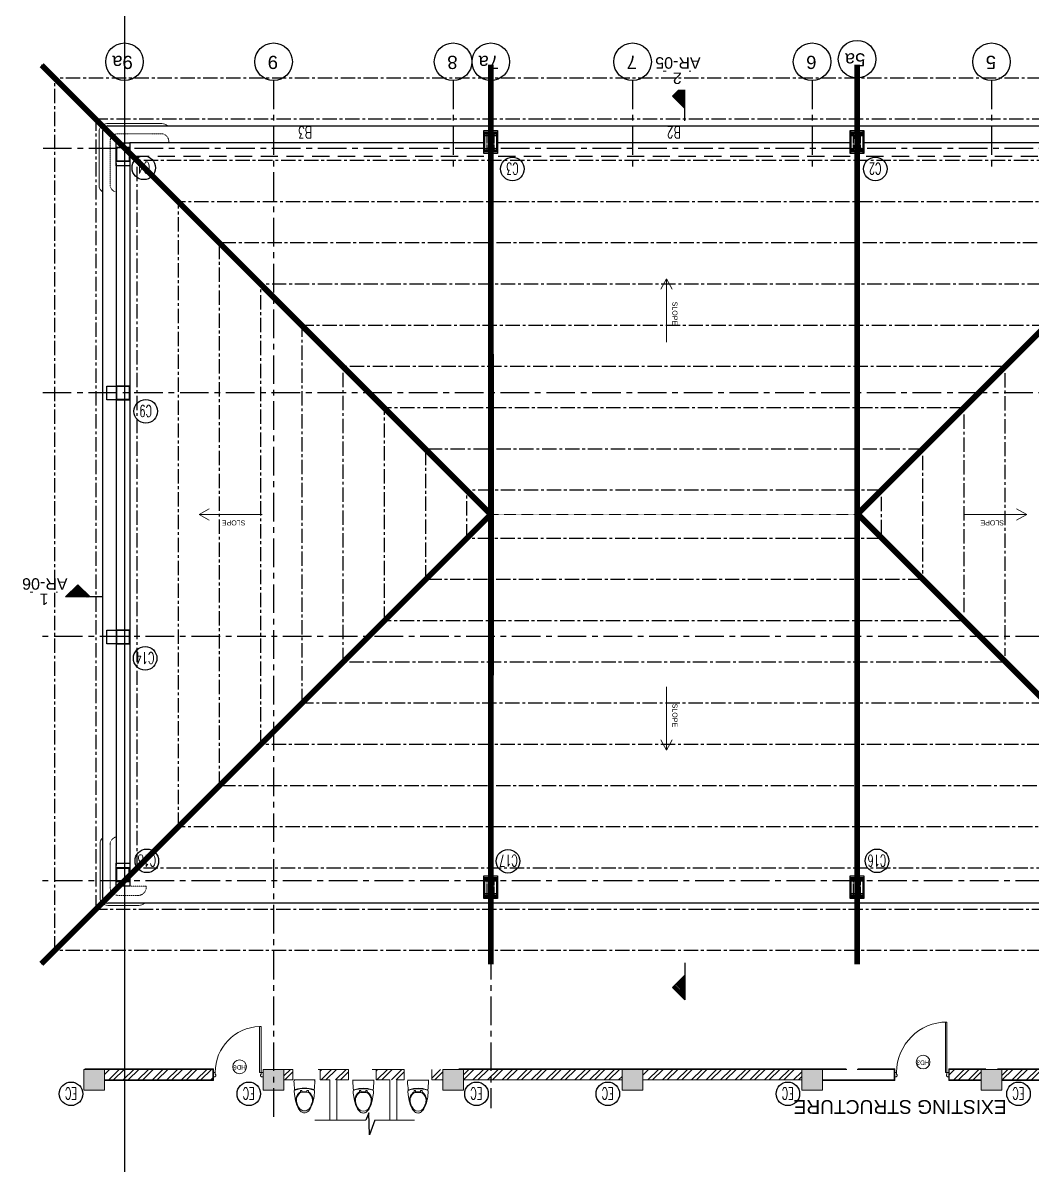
# Model space of a CAD drawing. Header units: millimetres. Extents: x 2659630 to 6742168, y -2425387 to -732288.
# Drawn here: x 3645076 to 3667119, y -1463311 to -1438371 of the extents above; entities that cross this region are included whole.
import ezdxf
from ezdxf.enums import TextEntityAlignment as Align

# ---------------------------------------------------------------- set-up
doc = ezdxf.new("R2010")
doc.units = ezdxf.units.MM
for name, pattern in [('CENTER', [2, 1.25, -0.25, 0.25, -0.25]), ('Centre', [31.75, 6.35, -4.7625, 15.875, -4.7625]), ('Hidden', [7.14375, 4.7625, -2.38125]), ('HIDDEN2', [0.1875, 0.125, -0.0625]), ('Overhead', [3.96875, 2.38125, -1.5875])]:
    doc.linetypes.add(name, pattern=pattern)
for name, color, linetype, lineweight in [('A-ANNO-DIMS', 211, 'Continuous', 9), ('A-DETL-THIN', 151, 'Continuous', 18), ('A-DOOR', 31, 'Continuous', 18), ('A-DOOR-FRAM', 31, 'Continuous', 18), ('A-DOOR-IDEN', 31, 'Continuous', 9), ('A-FLOR-OVHD', 1, 'Overhead', 18), ('A-furniture', 37, 'Continuous', 0), ('A-hatch', 253, 'Continuous', 0), ('A-OVERHEAD LINE', 31, 'Continuous', 9), ('A-PLASTER', 50, 'Continuous', 0), ('A-RCC', 2, 'Continuous', 0), ('A-WALL', 113, 'Continuous', 9), ('A-WALL-PATT', 111, 'Continuous', 0), ('G-ANNO-SYMB', 111, 'Continuous', 9), ('G-ANNO-TEXT', 231, 'Continuous', 9), ('licensing text', 7, 'Continuous', 5)]:
    doc.layers.add(name, color=color, linetype=linetype, lineweight=lineweight)
for name, color, linetype in [('A-CORNICE', 20, 'Continuous'), ('S-BEAM INNER', 4, 'HIDDEN2'), ('S-BEAM NO', 3, 'Continuous'), ('S-BEAM OUTER', 4, 'Continuous'), ('S-BRECK LINE', 8, 'Continuous'), ('S-COLUMN', 1, 'Continuous'), ('S-COLUMN CIRCLE', 9, 'Continuous'), ('S-COLUMN NO', 2, 'Continuous'), ('S-GRIDE CIRCLE', 8, 'Continuous'), ('S-GRIDE LINE', 8, 'CENTER'), ('S-GRIDE NO', 1, 'Continuous'), ('S-SECTION MARK', 1, 'Continuous'), ('S-STEEL MEMBER', 2, 'Continuous'), ('S-STIRUPS', 3, 'Continuous')]:
    doc.layers.add(name, color=color, linetype=linetype)
doc.layers.get('A-ANNO-DIMS').off()
doc.styles.add('Arial', font='arial.ttf', dxfattribs={"height": 123})
doc.styles.add('Arial_1', font='arial.ttf', dxfattribs={"height": 98.353293})
doc.styles.add('Arial_4', font='arial.ttf', dxfattribs={"height": 73.76497})
doc.styles.add('ROMANS', font='r.shx', dxfattribs={"width": 0.7})
pattern_1 = [(225, (3661372.388, -1365372.662), (-15.2387667, 15.2387667), [])]
pattern_2 = [(180, (7023629.782, -2623242.505), (-9e-16, -6.985), [5.08, -1.905]), (270, (7023629.782, -2623242.505), (6.985, -9e-16), [5.08, -1.905])]
pattern_3 = [(180, (7015629.7154, -2623242.505), (-9e-16, -6.985), [5.08, -1.905]), (270, (7015629.7154, -2623242.505), (6.985, -9e-16), [5.08, -1.905])]
pattern_4 = [(45, (3571679.8, -1452745.314), (-15.2387667, 15.2387667), [])]
pattern_5 = [(180, (7023629.094, -2639512.317), (-9e-16, -6.985), [5.08, -1.905]), (270, (7023629.094, -2639512.317), (6.985, -9e-16), [5.08, -1.905])]
pattern_6 = [(180, (7015629.027, -2639512.317), (-9e-16, -6.985), [5.08, -1.905]), (270, (7015629.027, -2639512.317), (6.985, -9e-16), [5.08, -1.905])]
pattern_7 = [(225, (3840652.2, -1287585.16), (159.09903, -159.09903), []), (225, (3840546.13, -1287585.16), (159.09903, -159.09903), [])]
pattern_8 = [(135, (3661372.388, -1534029.366), (-15.2387667, -15.2387667), [])]

# ---------------------------------------------------------------- blocks, each defined once
blk = doc.blocks.new('hjhgkhjjkhk')
at = {"layer": 'A-furniture', "linetype": 'ByBlock'}
for p, q in [((-3239410, 38907, -500), (-3238943, 38907, -500)), ((-3239263, 38679, -500), (-3239230, 38679, -500)), ((-3239263, 38630, -500), (-3239263, 38679, -500)), ((-3239230, 38679, -500), (-3239230, 38637, -500)), ((-3239123, 38679, -500), (-3239090, 38679, -500)), ((-3239123, 38637, -500), (-3239123, 38679, -500)), ((-3239090, 38679, -500), (-3239090, 38630, -500)), ((-3239231, 38637, -500), (-3239122, 38637, -500)), ((-3239123, 38651, -500), (-3239230, 38651, -500))]:
    blk.add_line(p, q, dxfattribs=at)
for centre, radius, start, end in [((-3239382, 38882, -500), 25.6, 103.2172, 184.3205), ((-3238971, 38882, -500), 25.6, 355.6795, 76.7816), ((-3234363, 39215, -500), 5055, 183.7972, 185.9339), ((-3239285, 38652, -500), 114, 159.1995, 186.5683), ((-3239383, 38693, -500), 7.92, 185.9341, 288.7781), ((-3239379, 38706, -500), 7.92, 185.267, 288.2867), ((-3239176, 38085, -500), 635, 71.2219, 108.7781), ((-3239176, 38092, -500), 639, 71.7134, 108.2867), ((-3238974, 38706, -500), 7.92, 251.7135, 354.733), ((-3238970, 38693, -500), 7.92, 251.2221, 354.0659), ((-3243990, 39215, -500), 5055, 354.0661, 356.2028), ((-3239068, 38652, -500), 114, 353.4317, 20.8005), ((-3234351, 39220, -500), 5080, 186.5683, 187.0896), ((-3238431, 38682, -500), 965, 185.2831, 196.4207), ((-3239160, 38466, -500), 206, 151.8794, 195.9425), ((-3238749, 38591, -500), 635, 196.5593, 209.3999), ((-3239160, 38466, -500), 191, 160.1349, 195.9191), ((-3238749, 38591, -500), 620, 196.5666, 207.1313), ((-3239125, 38450, -500), 244, 124.5259, 152.5265), ((-3239125, 38450, -500), 229, 133.9968, 159.4423), ((-3239231, 38561, -500), 76.2, 90, 133.9968), ((-3239122, 38561, -500), 76.2, 46.0032, 90), ((-3239228, 38450, -500), 244, 27.4735, 55.4741), ((-3239228, 38450, -500), 229, 20.5577, 46.0032), ((-3239604, 38591, -500), 620, 332.8687, 343.4334), ((-3239604, 38591, -500), 635, 330.6001, 343.4407), ((-3239193, 38466, -500), 191, 344.0809, 19.8651), ((-3239193, 38466, -500), 206, 344.0575, 28.1207), ((-3239921, 38682, -500), 965, 343.5793, 354.7169), ((-3244002, 39220, -500), 5080, 352.9104, 353.4317), ((-3239114, 38385, -500), 216, 209.3045, 232.3768), ((-3239176, 38371, -500), 140, 207.1313, 332.8687), ((-3239176, 38301, -500), 111, 231.6356, 270), ((-3239176, 38301, -500), 111, 270, 308.3644), ((-3239239, 38385, -500), 216, 307.6232, 330.6955)]:
    blk.add_arc(centre, radius, start, end, dxfattribs=at)
blk = doc.blocks.new('M_Door Tag_Mahindra_2_0mm - M_Door Tag_Mahindra 2-1437518-GROUND FLOOR PLAN-01')
at = {"layer": 'A-DOOR-IDEN'}
blk.add_circle((0, 0), 3, dxfattribs=at)
blk = doc.blocks.new('A$C649E5817')
at = {"layer": 'A-DOOR-FRAM'}
for p, q in [((0, 1190), (12, 1190)), ((0, 1110), (0, 1190)), ((12, 1110), (0, 1110)), ((12, 1200), (40, 1200)), ((12, 1190), (12, 1200)), ((12, 1100), (12, 1110)), ((50, 1100), (12, 1100)), ((40, 1200), (60, 1175)), ((60, 1145), (50, 1145)), ((50, 1145), (50, 1100)), ((60, 1175), (60, 1145)), ((1160, 1200), (1140, 1175)), ((1140, 1175), (1140, 1145)), ((1140, 1145), (1150, 1145)), ((1150, 1145), (1150, 1100)), ((1150, 1100), (1188, 1100)), ((1188, 1200), (1160, 1200)), ((1188, 1190), (1188, 1200)), ((1200, 1190), (1188, 1190)), ((1188, 1100), (1188, 1110)), ((1188, 1110), (1200, 1110)), ((1200, 1110), (1200, 1190))]:
    blk.add_line(p, q, dxfattribs=at)
blk.add_lwpolyline([(84, 1100), (50, 1100), (50, 0), (84, 0)], close=True, dxfattribs=at)
blk.add_arc((50, 1100), 1100, 270, 359.984, dxfattribs=at)
blk = doc.blocks.new('A$C73F500AF')
at = {"layer": 'A-DOOR'}
blk.add_lwpolyline([(50, 1000), (85, 1000), (85, 0), (50, 0)], close=True, dxfattribs=at)
blk.add_arc((50, 1000), 1000, 272.0058, 0.0695, dxfattribs=at)
at = {"layer": 'A-DOOR-FRAM'}
for p, q in [((0, 1090), (12, 1090)), ((0, 1010), (0, 1090)), ((12, 1010), (0, 1010)), ((12, 1100), (40, 1100)), ((12, 1090), (12, 1100)), ((12, 1000), (12, 1010)), ((50, 1000), (12, 1000)), ((40, 1100), (60, 1075)), ((60, 1045), (50, 1045)), ((50, 1045), (50, 1000)), ((60, 1075), (60, 1045)), ((1060, 1101), (1040, 1076)), ((1040, 1076), (1040, 1046)), ((1040, 1046), (1050, 1046)), ((1050, 1046), (1050, 1001)), ((1050, 1001), (1088, 1001)), ((1088, 1101), (1060, 1101)), ((1088, 1091), (1088, 1101)), ((1100, 1091), (1088, 1091)), ((1088, 1001), (1088, 1011)), ((1088, 1011), (1100, 1011)), ((1100, 1011), (1100, 1091))]:
    blk.add_line(p, q, dxfattribs=at)

msp = doc.modelspace()

# ---------------------------------------------------------------- hatches: boundary and pattern name
at = {"layer": 'A-WALL-PATT'}
h = msp.add_hatch(dxfattribs=at)
h.set_pattern_fill('ANSI32', color=256, scale=600, angle=180, style=0)
h.set_pattern_definition(pattern_7)
h.paths.add_polyline_path([(3649227.741, -1461451.38), (3646857.493, -1461451.38), (3646857.493, -1461221.371), (3649227.741, -1461221.371)])
h = msp.add_hatch(dxfattribs=at)
h.set_pattern_fill('ANSI32', color=256, scale=600, angle=180, style=0)
h.set_pattern_definition([(225, (3825617.11, -1287585.06), (159.09903, -159.09903), []), (225, (3825511.05, -1287585.06), (159.09903, -159.09903), [])])
h.paths.add_polyline_path([(3650777.493, -1461221.172), (3650777.492, -1461451.251), (3650972.411, -1461451.183), (3650972.412, -1461221.104)])
h = msp.add_hatch(dxfattribs=at)
h.set_pattern_fill('ANSI32', color=256, scale=600, angle=180, style=0)
h.set_pattern_definition([(225, (3826834.61, -1287585.06), (159.09903, -159.09903), []), (225, (3826728.55, -1287585.06), (159.09903, -159.09903), [])])
h.paths.add_polyline_path([(3651572.414, -1461221.321), (3651572.414, -1461451.398), (3652189.912, -1461451.183), (3652189.913, -1461221.104)])
h = msp.add_hatch(dxfattribs=at)
h.set_pattern_fill('ANSI32', color=256, scale=600, angle=180, style=0)
h.set_pattern_definition([(225, (3828052.11, -1287585.07), (159.09903, -159.09903), []), (225, (3827946.05, -1287585.07), (159.09903, -159.09903), [])])
h.paths.add_polyline_path([(3652789.914, -1461221.334), (3652789.914, -1461451.411), (3653407.412, -1461451.196), (3653407.413, -1461221.117)])
h = msp.add_hatch(dxfattribs=at)
h.set_pattern_fill('ANSI32', color=256, scale=600, angle=180, style=0)
h.set_pattern_definition([(225, (3828892.2, -1287585.1), (159.09903, -159.09903), []), (225, (3828786.13, -1287585.1), (159.09903, -159.09903), [])])
h.paths.add_polyline_path([(3654007.414, -1461221.148), (3654007.414, -1461451.226), (3654247.492, -1461451.221), (3654247.493, -1461221.142)])
h = msp.add_hatch(dxfattribs=at)
h.set_pattern_fill('ANSI32', color=256, scale=600, angle=180, style=0)
h.set_pattern_definition(pattern_7)
h.paths.add_polyline_path([(3654697.492, -1461451.258), (3658167.492, -1461451.276), (3658167.493, -1461221.278), (3658166.522, -1461221.278), (3654697.493, -1461221.094)])
h = msp.add_hatch(dxfattribs=at)
h.set_pattern_fill('ANSI32', color=256, scale=600, angle=180, style=0)
h.set_pattern_definition(pattern_7)
h.paths.add_polyline_path([(3658617.492, -1461451.257), (3662087.492, -1461451.379), (3662087.493, -1461221.29), (3658617.493, -1461221.196)])
h = msp.add_hatch(dxfattribs=at)
h.set_pattern_fill('ANSI32', color=256, scale=600, angle=180, style=0)
h.set_pattern_definition(pattern_7)
h.paths.add_polyline_path([(3665309.092, -1461451.297), (3666007.492, -1461451.282), (3666007.493, -1461221.203), (3665309.093, -1461221.222)])
h = msp.add_hatch(dxfattribs=at)
h.set_pattern_fill('ANSI32', color=256, scale=600, angle=180, style=0)
h.set_pattern_definition(pattern_7)
h.paths.add_polyline_path([(3666457.492, -1461451.428), (3667489.897, -1461451.373), (3667489.898, -1461221.364), (3666457.493, -1461221.432)])
at = {"layer": 'S-SECTION MARK', "ltscale": 5}
h = msp.add_hatch(dxfattribs=at)
h.set_pattern_fill('ANSI31', color=256, scale=172.406964, angle=270, style=0)
h.set_pattern_definition(pattern_1)
h.paths.add_polyline_path([(3659266.281, -1439969.802), (3659533.41, -1439697.937), (3659533.41, -1440241.668)])
h = msp.add_hatch(dxfattribs=at)
h.set_pattern_fill('ANSI31', color=256, scale=172.406964, angle=270, style=0)
h.set_pattern_definition(pattern_1)
h.paths.add_polyline_path([(3659266.281, -1439969.802), (3659533.41, -1439697.937), (3659533.41, -1440241.668)])
h = msp.add_hatch(dxfattribs=at)
h.set_pattern_fill('ANSI31', color=256, scale=172.406964, angle=270, style=0)
h.set_pattern_definition(pattern_1)
h.paths.add_polyline_path([(3659266.281, -1439969.802), (3659533.41, -1439697.937), (3659533.41, -1440241.668)])
h = msp.add_hatch(dxfattribs=at)
h.set_pattern_fill('ANSI31', color=256, scale=172.406964, angle=360, style=0)
h.set_pattern_definition(pattern_4)
h.paths.add_polyline_path([(3646276.942, -1450639.207), (3646005.076, -1450906.336), (3646548.807, -1450906.336)])
h = msp.add_hatch(dxfattribs=at)
h.set_pattern_fill('ANSI31', color=256, scale=172.406964, angle=360, style=0)
h.set_pattern_definition(pattern_4)
h.paths.add_polyline_path([(3646276.942, -1450639.207), (3646005.076, -1450906.336), (3646548.807, -1450906.336)])
h = msp.add_hatch(dxfattribs=at)
h.set_pattern_fill('ANSI31', color=256, scale=172.406964, angle=360, style=0)
h.set_pattern_definition(pattern_4)
h.paths.add_polyline_path([(3646276.942, -1450639.207), (3646005.076, -1450906.336), (3646548.807, -1450906.336)])
h = msp.add_hatch(dxfattribs=at)
h.set_pattern_fill('ANSI31', color=256, scale=172.406964, angle=90, style=0)
h.set_pattern_definition(pattern_8)
h.paths.add_polyline_path([(3659266.281, -1459432.226), (3659533.41, -1459704.091), (3659533.41, -1459160.36)])
h = msp.add_hatch(dxfattribs=at)
h.set_pattern_fill('ANSI31', color=256, scale=172.406964, angle=90, style=0)
h.set_pattern_definition(pattern_8)
h.paths.add_polyline_path([(3659266.281, -1459432.226), (3659533.41, -1459704.091), (3659533.41, -1459160.36)])
h = msp.add_hatch(dxfattribs=at)
h.set_pattern_fill('ANSI31', color=256, scale=172.406964, angle=90, style=0)
h.set_pattern_definition(pattern_8)
h.paths.add_polyline_path([(3659266.281, -1459432.226), (3659533.41, -1459704.091), (3659533.41, -1459160.36)])
at = {"layer": 'S-STEEL MEMBER', "lineweight": -2}
h = msp.add_hatch(dxfattribs=at)
h.set_pattern_fill('ANGLE', color=256, angle=180, style=0)
h.set_pattern_definition([(180, (7015629.7154, -2622852.505), (-9e-16, -6.985), [5.08, -1.905]), (270, (7015629.7154, -2622852.505), (6.985, -9e-16), [5.08, -1.905])])
h.paths.add_polyline_path([(3655420.118, -1440771.477), (3655420.118, -1440781.477), (3655170.118, -1440781.477), (3655170.118, -1440771.477)])
h = msp.add_hatch(dxfattribs=at)
h.set_pattern_fill('ANGLE', color=256, angle=180, style=0)
h.set_pattern_definition(pattern_3)
edge = h.paths.add_edge_path()
edge.add_line((3655305.118, -1441171.477), (3655305.118, -1440771.477))
edge = h.paths.add_edge_path()
edge.add_line((3655285.118, -1441171.477), (3655285.118, -1440771.477))
h = msp.add_hatch(dxfattribs=at)
h.set_pattern_fill('ANGLE', color=256, angle=180, style=0)
h.set_pattern_definition([(180, (7023629.782, -2622852.505), (-9e-16, -6.985), [5.08, -1.905]), (270, (7023629.782, -2622852.505), (6.985, -9e-16), [5.08, -1.905])])
h.paths.add_polyline_path([(3663420.185, -1440771.477), (3663420.185, -1440781.477), (3663170.185, -1440781.477), (3663170.185, -1440771.477)])
h = msp.add_hatch(dxfattribs=at)
h.set_pattern_fill('ANGLE', color=256, angle=180, style=0)
h.set_pattern_definition(pattern_2)
edge = h.paths.add_edge_path()
edge.add_line((3663305.185, -1441171.477), (3663305.185, -1440771.477))
edge = h.paths.add_edge_path()
edge.add_line((3663285.185, -1441171.477), (3663285.185, -1440771.477))
h = msp.add_hatch(dxfattribs=at)
h.set_pattern_fill('ANGLE', color=256, angle=180, style=0)
h.set_pattern_definition(pattern_3)
h.paths.add_polyline_path([(3655420.118, -1441161.477), (3655420.118, -1441171.477), (3655170.118, -1441171.477), (3655170.118, -1441161.477)])
h = msp.add_hatch(dxfattribs=at)
h.set_pattern_fill('ANGLE', color=256, angle=180, style=0)
h.set_pattern_definition(pattern_2)
h.paths.add_polyline_path([(3663420.185, -1441161.477), (3663420.185, -1441171.477), (3663170.185, -1441171.477), (3663170.185, -1441161.477)])
h = msp.add_hatch(dxfattribs=at)
h.set_pattern_fill('ANGLE', color=256, angle=180, style=0)
h.set_pattern_definition([(180, (7015629.027, -2639122.317), (-9e-16, -6.985), [5.08, -1.905]), (270, (7015629.027, -2639122.317), (6.985, -9e-16), [5.08, -1.905])])
h.paths.add_polyline_path([(3655419.43, -1457041.289), (3655419.43, -1457051.289), (3655169.43, -1457051.289), (3655169.43, -1457041.289)])
h = msp.add_hatch(dxfattribs=at)
h.set_pattern_fill('ANGLE', color=256, angle=180, style=0)
h.set_pattern_definition(pattern_6)
edge = h.paths.add_edge_path()
edge.add_line((3655304.43, -1457441.289), (3655304.43, -1457041.289))
edge = h.paths.add_edge_path()
edge.add_line((3655284.43, -1457441.289), (3655284.43, -1457041.289))
h = msp.add_hatch(dxfattribs=at)
h.set_pattern_fill('ANGLE', color=256, angle=180, style=0)
h.set_pattern_definition([(180, (7023629.094, -2639122.317), (-9e-16, -6.985), [5.08, -1.905]), (270, (7023629.094, -2639122.317), (6.985, -9e-16), [5.08, -1.905])])
h.paths.add_polyline_path([(3663419.496, -1457041.289), (3663419.496, -1457051.289), (3663169.496, -1457051.289), (3663169.496, -1457041.289)])
h = msp.add_hatch(dxfattribs=at)
h.set_pattern_fill('ANGLE', color=256, angle=180, style=0)
h.set_pattern_definition(pattern_5)
edge = h.paths.add_edge_path()
edge.add_line((3663304.496, -1457441.289), (3663304.496, -1457041.289))
edge = h.paths.add_edge_path()
edge.add_line((3663284.496, -1457441.289), (3663284.496, -1457041.289))
h = msp.add_hatch(dxfattribs=at)
h.set_pattern_fill('ANGLE', color=256, angle=180, style=0)
h.set_pattern_definition(pattern_6)
h.paths.add_polyline_path([(3655419.43, -1457431.289), (3655419.43, -1457441.289), (3655169.43, -1457441.289), (3655169.43, -1457431.289)])
h = msp.add_hatch(dxfattribs=at)
h.set_pattern_fill('ANGLE', color=256, angle=180, style=0)
h.set_pattern_definition(pattern_5)
h.paths.add_polyline_path([(3663419.496, -1457431.289), (3663419.496, -1457441.289), (3663169.496, -1457441.289), (3663169.496, -1457431.289)])

# ---------------------------------------------------------------- linework, layer by layer
at = {"layer": 'A-CORNICE'}
for p, q in [((3646812.417, -1440741.529), (3646812.417, -1457471.531)), ((3646932.417, -1440621.529), (3671662.417, -1440621.529)), ((3671662.417, -1457591.531), (3646932.417, -1457591.531))]:
    msp.add_line(p, q, dxfattribs=at)
for centre, start, end in [((3646932.417, -1440741.529), 90, 180), ((3646932.417, -1457471.531), 180, 270), ((3646932.417, -1457471.531), 180, 270)]:
    msp.add_arc(centre, 120, start, end, dxfattribs=at)
at = {"layer": 'A-DETL-THIN'}
for p, q in [((3659133.909, -1443960.693), (3659133.909, -1445340.693)), ((3648924.509, -1449104.984), (3650304.509, -1449104.984)), ((3667001.667, -1449104.984), (3665621.667, -1449104.984)), ((3659133.909, -1454249.276), (3659133.909, -1452869.276))]:
    msp.add_line(p, q, dxfattribs=at)
for points in [[(3659010.283, -1444183.721), (3659133.909, -1443960.693), (3659257.536, -1444183.721)], [(3649147.537, -1448981.358), (3648924.509, -1449104.984), (3649147.537, -1449228.611)], [(3666778.639, -1448981.358), (3667001.667, -1449104.984), (3666778.639, -1449228.611)], [(3659010.283, -1454026.248), (3659133.909, -1454249.276), (3659257.536, -1454026.248)]]:
    msp.add_lwpolyline(points, dxfattribs=at)
at = {"layer": 'A-FLOR-OVHD'}
for p, q in [((3646982.417, -1440961.529), (3646982.417, -1441901.529)), ((3648092.417, -1440791.519), (3647152.417, -1440791.529)), ((3647182.412, -1440991.53), (3648262.417, -1440991.519)), ((3648262.417, -1440991.519), (3648262.417, -1440991.519)), ((3646982.422, -1457251.532), (3646982.665, -1456311.493)), ((3647182.417, -1457221.531), (3647767.468, -1457221.539)), ((3647767.468, -1457221.539), (3647767.468, -1457221.539)), ((3647597.468, -1457421.539), (3647152.422, -1457421.532))]:
    msp.add_line(p, q, dxfattribs=at)
for centre, radius, start, end in [((3647152.417, -1440961.529), 170, 90, 180), ((3648090.978, -1440964.992), 173.479, 351.2041546, 89.5249185), ((3647152.417, -1441901.529), 170, 180, 256.3909364), ((3647152.665, -1456311.493), 170, 103.6960891, 180), ((3647596.03, -1457248.066), 173.479, 270.4750815, 8.7958454), ((3647152.422, -1457251.532), 170, 180, 270)]:
    msp.add_arc(centre, radius, start, end, dxfattribs=at)
at = {"layer": 'A-hatch', "color": 252, "true_color": 0x939598}
for points in [[(3646407.493, -1461221.201), (3646407.493, -1461671.196), (3646407.491, -1461671.196)], [(3646407.493, -1461221.201), (3646857.417, -1461671.199), (3646407.493, -1461671.196)], [(3646857.417, -1461221.203), (3646857.417, -1461671.199), (3646407.493, -1461221.201)], [(3646857.417, -1461221.203), (3646857.419, -1461671.199), (3646857.417, -1461671.199)], [(3646857.419, -1461221.203), (3646857.419, -1461671.199), (3646857.417, -1461221.203)], [(3646857.419, -1461221.203), (3646857.491, -1461671.199), (3646857.419, -1461671.199)], [(3646857.491, -1461221.203), (3646857.491, -1461671.199), (3646857.419, -1461221.203)], [(3646857.491, -1461221.203), (3646857.493, -1461221.203), (3646857.491, -1461671.199)], [(3650327.493, -1461221.221), (3650327.493, -1461671.221), (3650327.491, -1461671.221)], [(3650327.493, -1461221.221), (3650777.417, -1461671.223), (3650327.493, -1461671.221)], [(3650777.417, -1461221.223), (3650777.417, -1461671.223), (3650327.493, -1461221.221)], [(3650777.417, -1461221.223), (3650777.419, -1461671.223), (3650777.417, -1461671.223)], [(3650777.419, -1461221.223), (3650777.419, -1461671.223), (3650777.417, -1461221.223)], [(3650777.419, -1461221.223), (3650777.491, -1461671.223), (3650777.419, -1461671.223)], [(3650777.491, -1461221.223), (3650777.491, -1461671.223), (3650777.419, -1461221.223)], [(3650777.491, -1461221.223), (3650777.493, -1461221.223), (3650777.491, -1461671.223)], [(3654247.493, -1461221.241), (3654697.417, -1461671.244), (3654247.493, -1461671.241)], [(3654697.417, -1461221.244), (3654697.417, -1461671.244), (3654247.493, -1461221.241)], [(3658617.417, -1461221.264), (3658617.417, -1461671.264), (3658167.493, -1461221.262)], [(3658167.493, -1461221.262), (3658617.417, -1461671.264), (3658167.493, -1461671.262)], [(3662537.417, -1461221.285), (3662537.417, -1461671.285), (3662087.493, -1461221.282)], [(3662087.493, -1461221.282), (3662537.417, -1461671.285), (3662087.493, -1461671.282)], [(3666457.417, -1461221.305), (3666457.417, -1461671.305), (3666007.493, -1461221.303)], [(3666007.493, -1461221.303), (3666457.417, -1461671.305), (3666007.493, -1461671.303)]]:
    msp.add_solid(points, dxfattribs=at)
at = {"layer": 'A-OVERHEAD LINE', "linetype": 'Hidden'}
for p, q in [((3645482.418, -1439291.529), (3655297.419, -1449106.53)), ((3663297.417, -1449106.53), (3673112.418, -1439291.529)), ((3645482.418, -1458921.531), (3655297.419, -1449106.53)), ((3663297.417, -1449106.53), (3655297.419, -1449106.53)), ((3663297.417, -1449106.53), (3673112.418, -1458921.531))]:
    msp.add_line(p, q, dxfattribs=at)
at = {"layer": 'A-PLASTER'}
for p, q in [((3646742.417, -1440741.529), (3646742.417, -1441921.529)), ((3648112.418, -1440571.519), (3646912.417, -1440571.529)), ((3646762.429, -1457471.481), (3646762.662, -1456291.413)), ((3647612.418, -1457641.46), (3646932.43, -1457641.48)), ((3649239.741, -1461209.385), (3646430.937, -1461209.211)), ((3649239.741, -1461463.381), (3649239.741, -1461209.385)), ((3654599.562, -1461209.088), (3663058.783, -1461209.316)), ((3663312.783, -1461209.272), (3664121.093, -1461209.255)), ((3664121.093, -1461209.255), (3664121.092, -1461463.334)), ((3665297.093, -1461209.218), (3665297.092, -1461463.297)), ((3665297.093, -1461209.218), (3666105.36, -1461209.201)), ((3666359.36, -1461209.438), (3667501.898, -1461209.364)), ((3646857.491, -1461463.204), (3649239.741, -1461463.381)), ((3662537.494, -1461463.371), (3664121.092, -1461463.334)), ((3665297.092, -1461463.297), (3666007.492, -1461463.282)), ((3667501.897, -1461463.373), (3666457.493, -1461463.428))]:
    msp.add_line(p, q, dxfattribs=at)
for centre, start, end in [((3646912.417, -1440741.529), 90, 179.9999641), ((3648112.418, -1440741.519), 44.9010425, 90), ((3646912.417, -1441921.529), 180, 192.8571424), ((3646912.417, -1441921.529), 192.857143, 205.7142848), ((3646912.417, -1441921.529), 205.714286, 218.5714275), ((3646912.417, -1441921.529), 218.5714313, 231.428572), ((3646912.417, -1441921.529), 231.4285731, 233.9681214), ((3646932.662, -1456291.413), 154.2860019, 167.1431438), ((3646932.662, -1456291.413), 135.0176183, 154.2860009), ((3646932.662, -1456291.413), 167.1431444, 180.0002868), ((3646932.429, -1457471.48), 180.0003227, 270.0002868), ((3647612.418, -1457471.46), 270.0002868, 315.0647788)]:
    msp.add_arc(centre, 170, start, end, dxfattribs=at)
at = {"layer": 'A-RCC'}
for p, q in [((3646407.491, -1461671.196), (3646407.493, -1461221.201)), ((3646407.493, -1461221.201), (3646857.493, -1461221.203)), ((3646857.493, -1461221.203), (3646857.491, -1461671.199)), ((3650327.493, -1461221.221), (3650327.491, -1461671.221)), ((3650777.493, -1461221.223), (3650327.493, -1461221.221)), ((3650777.491, -1461671.223), (3650777.493, -1461221.223)), ((3654247.493, -1461221.241), (3654247.491, -1461671.241)), ((3654247.493, -1461221.241), (3654247.491, -1461671.241)), ((3654697.493, -1461221.244), (3654247.493, -1461221.241)), ((3654697.493, -1461221.244), (3654247.493, -1461221.241)), ((3654697.491, -1461671.244), (3654697.493, -1461221.15)), ((3654697.491, -1461671.244), (3654697.493, -1461221.244)), ((3662087.493, -1461221.282), (3662087.491, -1461671.282)), ((3662537.494, -1461221.292), (3662087.494, -1461221.29)), ((3662537.491, -1461671.285), (3662537.493, -1461221.285)), ((3666007.493, -1461221.301), (3666007.491, -1461671.303)), ((3666007.493, -1461221.301), (3666457.493, -1461221.304)), ((3666457.494, -1461221.312), (3666007.494, -1461221.31)), ((3666457.491, -1461671.305), (3666457.493, -1461221.304)), ((3646857.491, -1461671.199), (3646407.491, -1461671.196)), ((3650327.491, -1461671.221), (3650777.491, -1461671.223)), ((3654247.491, -1461671.241), (3654697.491, -1461671.244)), ((3654247.491, -1461671.241), (3654697.491, -1461671.244)), ((3662087.491, -1461671.282), (3662537.491, -1461671.285)), ((3666007.491, -1461671.303), (3666457.491, -1461671.305))]:
    msp.add_line(p, q, dxfattribs=at)
msp.add_lwpolyline([(3658167.493, -1461221.262), (3658167.491, -1461671.262), (3658617.491, -1461671.264), (3658617.493, -1461221.168), (3658166.522, -1461221.278), (3658616.522, -1461221.281)], dxfattribs=at)
at = {"layer": 'A-WALL'}
for p, q in [((3649227.741, -1461221.384), (3646857.493, -1461221.371)), ((3647937.499, -1461221.211), (3647937.499, -1461221.211)), ((3649227.741, -1461451.38), (3649227.741, -1461221.384)), ((3650667.499, -1461221.222), (3650437.651, -1461221.222)), ((3650667.499, -1461221.228), (3650972.413, -1461221.226)), ((3650972.413, -1461451.214), (3650972.413, -1461221.223)), ((3651572.413, -1461221.226), (3652189.914, -1461221.229)), ((3651572.413, -1461451.214), (3651572.413, -1461221.226)), ((3652189.914, -1461451.22), (3652189.914, -1461221.229)), ((3652789.913, -1461221.233), (3653407.413, -1461221.236)), ((3652789.914, -1461451.22), (3652789.914, -1461221.233)), ((3653407.414, -1461451.217), (3653407.414, -1461221.23)), ((3654007.414, -1461451.214), (3654007.414, -1461221.227)), ((3654587.515, -1461221.088), (3662087.493, -1461221.29)), ((3662537.493, -1461221.292), (3663070.783, -1461221.278)), ((3663300.783, -1461221.273), (3664109.093, -1461221.255)), ((3664109.093, -1461221.255), (3664109.092, -1461451.334)), ((3665309.093, -1461221.218), (3665309.092, -1461451.297)), ((3665309.093, -1461221.218), (3666117.36, -1461221.201)), ((3666347.36, -1461221.439), (3667489.897, -1461221.364)), ((3646857.492, -1461451.204), (3649227.741, -1461451.38)), ((3650777.492, -1461451.222), (3650972.414, -1461451.223)), ((3651784.112, -1461451.221), (3651572.414, -1461451.22)), ((3651784.117, -1461451.221), (3651784.121, -1462332.183)), ((3652189.914, -1461451.22), (3651934.112, -1461451.222)), ((3651934.117, -1461451.222), (3651934.121, -1462332.183)), ((3652789.914, -1461451.22), (3653090.733, -1461451.234)), ((3653090.733, -1461451.234), (3653090.737, -1462332.189)), ((3653240.733, -1461451.235), (3653240.737, -1462332.19)), ((3653240.733, -1461451.235), (3653407.414, -1461451.236)), ((3654007.414, -1461451.214), (3654247.492, -1461451.24)), ((3658167.492, -1461451.276), (3654697.492, -1461451.258)), ((3662087.493, -1461451.379), (3658617.492, -1461451.257)), ((3662537.494, -1461451.371), (3664109.092, -1461451.334)), ((3665309.092, -1461451.297), (3666007.492, -1461451.282)), ((3667489.897, -1461451.373), (3666457.493, -1461451.428)), ((3652565.628, -1462332.187), (3651451.062, -1462332.181)), ((3653632.584, -1462332.192), (3652765.173, -1462332.188))]:
    msp.add_line(p, q, dxfattribs=at)
at = {"layer": 'A-WALL', "color": 1}
for p, q in [((3652107.499, -1461221.229), (3651527.493, -1461221.226)), ((3652707.499, -1461221.232), (3653157.493, -1461221.235)), ((3662087.493, -1461221.269), (3662087.493, -1461451.379))]:
    msp.add_line(p, q, dxfattribs=at)
at = {"layer": 'A-WALL'}
msp.add_arc((3647937.499, -1461221.211), 20, 89.9923263, 89.9997035, dxfattribs=at)
at = {"layer": 'G-ANNO-SYMB'}
for p, q in [((3659662.29, -1439423.628), (3659062.29, -1439423.628)), ((3645835.808, -1450798.535), (3645235.808, -1450798.535))]:
    msp.add_line(p, q, dxfattribs=at)
at = {"layer": 'S-BEAM INNER', "ltscale": 3000}
for p, q in [((3655145.803, -1441291.527), (3647412.419, -1441291.529)), ((3663145.87, -1441291.529), (3655445.803, -1441291.529)), ((3671182.419, -1441291.529), (3663445.87, -1441291.529))]:
    msp.add_line(p, q, dxfattribs=at)
at = {"layer": 'S-BEAM OUTER', "ltscale": 2500}
for p, q in [((3655145.117, -1440991.527), (3647412.453, -1440991.529)), ((3663145.184, -1440991.529), (3655445.119, -1440991.529)), ((3671182.417, -1440991.529), (3663445.186, -1440991.529)), ((3647112.417, -1441441.529), (3647112.417, -1446301.124)), ((3647412.417, -1441491.528), (3647412.417, -1446326.529)), ((3647112.408, -1446601.126), (3647112.408, -1451656.528)), ((3647412.408, -1446601.126), (3647412.408, -1451656.528)), ((3647112.414, -1451931.126), (3647112.414, -1456771.531)), ((3647412.414, -1451931.126), (3647412.414, -1456771.531))]:
    msp.add_line(p, q, dxfattribs=at)
at = {"layer": 'S-BRECK LINE', "linetype": 'Centre', "ltscale": 2.0004}
for p, q in [((3655181.6, -1440831.477), (3655410.875, -1440831.477)), ((3655220.118, -1441149.601), (3655220.118, -1440793.332)), ((3655370.118, -1441150.403), (3655370.118, -1440792.425)), ((3663181.667, -1440831.477), (3663410.942, -1440831.477)), ((3663220.185, -1441149.601), (3663220.185, -1440793.332)), ((3663370.185, -1441150.403), (3663370.185, -1440792.425)), ((3655185.729, -1441111.477), (3655402.011, -1441111.477)), ((3663185.795, -1441111.477), (3663402.078, -1441111.477)), ((3655180.912, -1457101.289), (3655410.186, -1457101.289)), ((3655219.43, -1457419.413), (3655219.43, -1457063.144)), ((3655369.43, -1457420.215), (3655369.43, -1457062.238)), ((3663180.979, -1457101.289), (3663410.253, -1457101.289)), ((3663219.496, -1457419.413), (3663219.496, -1457063.144)), ((3663369.496, -1457420.215), (3663369.496, -1457062.238)), ((3655185.04, -1457381.289), (3655401.323, -1457381.289)), ((3663185.107, -1457381.289), (3663401.389, -1457381.289))]:
    msp.add_line(p, q, dxfattribs=at)
at = {"layer": 'S-COLUMN', "color": 1}
for points in [[(3655445.119, -1440721.53), (3655445.119, -1441221.529), (3655145.117, -1441221.529), (3655145.117, -1440721.53)], [(3663445.186, -1440721.53), (3663445.186, -1441221.529), (3663145.184, -1441221.529), (3663145.184, -1440721.53)], [(3647412.419, -1440991.529), (3647412.419, -1441491.528), (3647112.417, -1441491.528), (3647112.417, -1440991.529)], [(3646912.446, -1446301.124), (3647412.445, -1446301.124), (3647412.445, -1446601.126), (3646912.446, -1446601.126)], [(3646912.44, -1451631.124), (3647412.438, -1451631.124), (3647412.438, -1451931.126), (3646912.44, -1451931.126)], [(3647412.417, -1456721.532), (3647412.417, -1457221.531), (3647112.414, -1457221.531), (3647112.414, -1456721.532)], [(3655445.114, -1456991.34), (3655445.114, -1457491.339), (3655145.112, -1457491.339), (3655145.112, -1456991.34)], [(3663445.181, -1456991.34), (3663445.181, -1457491.339), (3663145.179, -1457491.339), (3663145.179, -1456991.34)]]:
    msp.add_lwpolyline(points, close=True, dxfattribs=at)
at = {"layer": 'S-COLUMN CIRCLE'}
for centre in [(3647717.637, -1441537.057), (3655768.325, -1441561.45), (3663693.625, -1441560.707), (3647760.472, -1446852.51), (3647747.201, -1452245.102), (3647783.778, -1456667.12), (3655671.668, -1456675.93), (3663730.934, -1456667.12), (3646129.554, -1461753.602), (3646129.554, -1461753.602), (3650010.899, -1461753.602), (3650010.899, -1461753.602), (3654983.98, -1461753.602), (3654983.98, -1461753.602), (3657851.752, -1461753.602), (3657851.752, -1461753.602), (3661784.366, -1461753.602), (3661784.366, -1461753.602), (3666821.717, -1461753.602), (3666821.717, -1461753.602)]:
    msp.add_circle(centre, 257.143, dxfattribs=at)
at = {"layer": 'S-COLUMN NO', "ltscale": 2500}
for p, q in [((3652632.819, -1462170.172), (3652565.628, -1462332.187)), ((3652650.415, -1462650.706), (3652632.819, -1462170.172)), ((3652765.173, -1462332.188), (3652650.415, -1462650.706))]:
    msp.add_line(p, q, dxfattribs=at)
at = {"layer": 'S-GRIDE CIRCLE'}
for centre in [(3663295.87, -1439165.297), (3663295.87, -1439165.297), (3663295.87, -1439165.297), (3647297.412, -1439220.968), (3647297.412, -1439220.968), (3647297.412, -1439220.968), (3650552.412, -1439220.968), (3650552.412, -1439220.968), (3650552.412, -1439220.968), (3654472.412, -1439220.968), (3654472.412, -1439220.968), (3654472.412, -1439220.968), (3655295.803, -1439220.968), (3655295.803, -1439220.968), (3655295.803, -1439220.968), (3658392.412, -1439220.968), (3658392.412, -1439220.968), (3658392.412, -1439220.968), (3662312.412, -1439220.968), (3662312.412, -1439220.968), (3662312.412, -1439220.968), (3666232.412, -1439220.968), (3666232.412, -1439220.968), (3666232.412, -1439220.968)]:
    msp.add_circle(centre, 409.836, dxfattribs=at)
at = {"layer": 'S-GRIDE LINE', "ltscale": 500}
for p, q in [((3647297.412, -1439630.804), (3647297.412, -1462259.984)), ((3650552.412, -1439630.804), (3650552.412, -1462259.984)), ((3654472.412, -1439630.804), (3654472.412, -1441630.804)), ((3655295.803, -1439630.804), (3655295.803, -1462070.825)), ((3658392.412, -1439630.804), (3658392.412, -1441630.804)), ((3662312.412, -1439630.804), (3662312.412, -1441630.804)), ((3666232.412, -1439630.804), (3666232.412, -1441630.804)), ((3645516.798, -1441106.529), (3677382.038, -1441106.529)), ((3645509.485, -1446441.529), (3677382.038, -1446441.529)), ((3677382.038, -1451771.529), (3645506.807, -1451771.529)), ((3677382.038, -1457106.531), (3645506.807, -1457106.531))]:
    msp.add_line(p, q, dxfattribs=at)
at = {"layer": 'S-GRIDE LINE', "color": 3, "ltscale": 250}
for p, q in [((3671930.496, -1440476.524), (3646673.571, -1440476.524)), ((3646674.391, -1457727.865), (3646674.391, -1440475.184)), ((3671030.496, -1441376.524), (3647573.571, -1441376.524)), ((3647574.391, -1456827.865), (3647574.391, -1441375.184)), ((3670130.496, -1442276.524), (3648473.571, -1442276.524)), ((3648474.391, -1455927.865), (3648474.391, -1442275.184)), ((3669230.496, -1443176.524), (3649373.571, -1443176.524)), ((3668330.496, -1444076.524), (3650273.571, -1444076.524)), ((3650274.391, -1454127.865), (3650274.391, -1444075.184)), ((3651174.391, -1453227.865), (3651174.391, -1444975.184)), ((3666530.496, -1445876.524), (3652073.571, -1445876.524)), ((3652074.391, -1452327.865), (3652074.391, -1445875.184)), ((3665630.496, -1446776.524), (3652973.571, -1446776.524)), ((3652974.391, -1451427.865), (3652974.391, -1446775.184)), ((3665624.464, -1446922.992), (3665624.464, -1451293.91)), ((3664730.496, -1447676.524), (3653873.571, -1447676.524)), ((3653874.391, -1450527.865), (3653874.391, -1447675.184)), ((3664724.464, -1447822.992), (3664724.464, -1450393.91)), ((3663830.496, -1448576.524), (3654773.571, -1448576.524)), ((3654774.391, -1449627.865), (3654774.391, -1448575.184)), ((3663824.464, -1448722.992), (3663824.464, -1449543.061)), ((3663823.569, -1449626.524), (3654780.498, -1449626.524)), ((3664723.569, -1450526.524), (3653880.498, -1450526.524)), ((3665623.569, -1451426.524), (3652980.498, -1451426.524)), ((3666523.569, -1452326.524), (3652080.498, -1452326.524)), ((3668323.569, -1454126.524), (3650280.498, -1454126.524)), ((3669223.569, -1455026.524), (3649380.498, -1455026.524)), ((3670123.569, -1455926.524), (3648480.498, -1455926.524)), ((3671023.569, -1456826.524), (3647580.498, -1456826.524)), ((3671923.569, -1457726.524), (3646680.498, -1457726.524)), ((3672823.569, -1458626.524), (3645780.498, -1458626.524))]:
    msp.add_line(p, q, dxfattribs=at)
at = {"layer": 'S-GRIDE LINE', "color": 6, "ltscale": 250}
for points in [[(3645485.491, -1439294.757, 125, 125, 0), (3655298.877, -1449108.143, 125, 125, 0)], [(3645480.797, -1458916.691, 125, 125, 0), (3655294.183, -1449103.305, 125, 125, 0)]]:
    msp.add_lwpolyline(points, format="xyseb", dxfattribs=at)
at = {"layer": 'S-GRIDE LINE', "color": 6, "ltscale": 250, "const_width": 125}
for points in [[(3655300.492, -1449106.528), (3655298.945, -1439288.064)], [(3663298.95, -1449106.528), (3663297.404, -1439288.064)], [(3663297.409, -1449106.528), (3673112.41, -1439291.527)], [(3655300.492, -1449106.528), (3655298.945, -1458924.992)], [(3663295.865, -1449081.189), (3673110.866, -1458896.19)], [(3663298.95, -1449106.528), (3663297.404, -1458924.992)]]:
    msp.add_lwpolyline(points, dxfattribs=at)
at = {"layer": 'S-SECTION MARK'}
for p, q in [((3659533.41, -1439697.937), (3659266.281, -1439969.802)), ((3659533.41, -1440510.795), (3659533.41, -1439697.937)), ((3659533.41, -1440510.795), (3659533.41, -1439697.937)), ((3659533.41, -1440510.795), (3659533.41, -1439697.937)), ((3659533.41, -1440241.668), (3659266.281, -1439969.802)), ((3659533.41, -1440241.668), (3659266.281, -1439969.802)), ((3659533.41, -1440241.668), (3659266.281, -1439969.802)), ((3646005.076, -1450906.336), (3646276.942, -1450639.207)), ((3646548.807, -1450906.336), (3646276.942, -1450639.207)), ((3646548.807, -1450906.336), (3646276.942, -1450639.207)), ((3646548.807, -1450906.336), (3646276.942, -1450639.207)), ((3646817.934, -1450906.336), (3646005.076, -1450906.336)), ((3646817.934, -1450906.336), (3646005.076, -1450906.336)), ((3646817.934, -1450906.336), (3646005.076, -1450906.336)), ((3659533.41, -1458891.233), (3659533.41, -1459704.091)), ((3659533.41, -1458891.233), (3659533.41, -1459704.091)), ((3659533.41, -1458891.233), (3659533.41, -1459704.091)), ((3659533.41, -1459160.36), (3659266.281, -1459432.226)), ((3659533.41, -1459160.36), (3659266.281, -1459432.226)), ((3659533.41, -1459160.36), (3659266.281, -1459432.226)), ((3659533.41, -1459704.091), (3659266.281, -1459432.226)), ((3659533.41, -1459704.091), (3659266.281, -1459432.226)), ((3659533.41, -1459704.091), (3659266.281, -1459432.226))]:
    msp.add_line(p, q, dxfattribs=at)
at = {"layer": 'S-STEEL MEMBER', "lineweight": -2}
for p, q in [((3655160.118, -1440761.477), (3655430.118, -1440761.477)), ((3655160.118, -1440761.477), (3655160.118, -1441181.477)), ((3655170.118, -1440771.477), (3655420.118, -1440771.477)), ((3655285.118, -1441171.477), (3655285.118, -1440771.477)), ((3655305.118, -1441171.477), (3655305.118, -1440771.477)), ((3655430.118, -1441181.477), (3655430.118, -1440761.477)), ((3663160.185, -1440761.477), (3663160.185, -1441181.477)), ((3663160.185, -1440761.477), (3663430.185, -1440761.477)), ((3663170.185, -1440771.477), (3663420.185, -1440771.477)), ((3663285.185, -1441171.477), (3663285.185, -1440771.477)), ((3663305.185, -1441171.477), (3663305.185, -1440771.477)), ((3663430.185, -1441181.477), (3663430.185, -1440761.477)), ((3655160.118, -1441181.477), (3655430.118, -1441181.477)), ((3655170.118, -1441161.477), (3655420.118, -1441161.477)), ((3663160.185, -1441181.477), (3663430.185, -1441181.477)), ((3663170.185, -1441161.477), (3663420.185, -1441161.477)), ((3655159.43, -1457031.289), (3655159.43, -1457451.289)), ((3655159.43, -1457031.289), (3655429.43, -1457031.289)), ((3655169.43, -1457041.289), (3655419.43, -1457041.289)), ((3655284.43, -1457441.289), (3655284.43, -1457041.289)), ((3655304.43, -1457441.289), (3655304.43, -1457041.289)), ((3655429.43, -1457451.289), (3655429.43, -1457031.289)), ((3663159.496, -1457031.289), (3663159.496, -1457451.289)), ((3663159.496, -1457031.289), (3663429.496, -1457031.289)), ((3663169.496, -1457041.289), (3663419.496, -1457041.289)), ((3663284.496, -1457441.289), (3663284.496, -1457041.289)), ((3663304.496, -1457441.289), (3663304.496, -1457041.289)), ((3663429.496, -1457451.289), (3663429.496, -1457031.289)), ((3655159.43, -1457451.289), (3655429.43, -1457451.289)), ((3655169.43, -1457431.289), (3655419.43, -1457431.289)), ((3663159.496, -1457451.289), (3663429.496, -1457451.289)), ((3663169.496, -1457431.289), (3663419.496, -1457431.289))]:
    msp.add_line(p, q, dxfattribs=at)
for points in [[(3655170.118, -1440771.477), (3655170.118, -1440781.477), (3655420.118, -1440781.477), (3655420.118, -1440771.477)], [(3663170.185, -1440771.477), (3663170.185, -1440781.477), (3663420.185, -1440781.477), (3663420.185, -1440771.477)], [(3655170.118, -1441161.477), (3655170.118, -1441171.477), (3655420.118, -1441171.477), (3655420.118, -1441161.477)], [(3663170.185, -1441161.477), (3663170.185, -1441171.477), (3663420.185, -1441171.477), (3663420.185, -1441161.477)], [(3655169.43, -1457041.289), (3655169.43, -1457051.289), (3655419.43, -1457051.289), (3655419.43, -1457041.289)], [(3663169.496, -1457041.289), (3663169.496, -1457051.289), (3663419.496, -1457051.289), (3663419.496, -1457041.289)], [(3655169.43, -1457431.289), (3655169.43, -1457441.289), (3655419.43, -1457441.289), (3655419.43, -1457431.289)], [(3663169.496, -1457431.289), (3663169.496, -1457441.289), (3663419.496, -1457441.289), (3663419.496, -1457431.289)]]:
    msp.add_lwpolyline(points, dxfattribs=at)
at = {"layer": 'S-STIRUPS', "ltscale": 1200}
for p, q in [((3647297.412, -1426042.31), (3647297.412, -1490984.62)), ((3655420.118, -1440771.477), (3655420.118, -1440771.477)), ((3663445.186, -1441221.529), (3663145.184, -1440721.53)), ((3663145.184, -1441221.529), (3663445.186, -1440721.53))]:
    msp.add_line(p, q, dxfattribs=at)
for points in [[(3655445.118, -1440821.529), (3655145.118, -1440821.529), (3655145.118, -1441121.529), (3655445.118, -1441121.529)], [(3655445.118, -1440821.529), (3655145.118, -1440821.529), (3655145.118, -1441121.529), (3655445.118, -1441121.529)], [(3655435.118, -1440831.529), (3655155.118, -1440831.529), (3655155.118, -1441111.529), (3655435.118, -1441111.529)], [(3663445.185, -1440821.529), (3663145.185, -1440821.529), (3663145.185, -1441121.529), (3663445.185, -1441121.529)], [(3663445.185, -1440821.529), (3663145.185, -1440821.529), (3663145.185, -1441121.529), (3663445.185, -1441121.529)], [(3663435.185, -1440831.529), (3663155.185, -1440831.529), (3663155.185, -1441111.529), (3663435.185, -1441111.529)], [(3663435.185, -1440831.529), (3663155.185, -1440831.529), (3663155.185, -1441111.529), (3663435.185, -1441111.529)], [(3647412.419, -1441091.53), (3647112.419, -1441091.53), (3647112.419, -1441391.53), (3647412.419, -1441391.53)], [(3647412.419, -1441091.53), (3647112.419, -1441091.53), (3647112.419, -1441391.53), (3647412.419, -1441391.53)], [(3647402.419, -1441101.53), (3647122.419, -1441101.53), (3647122.419, -1441381.53), (3647402.419, -1441381.53)], [(3647412.408, -1446301.126), (3647112.408, -1446301.126), (3647112.408, -1446601.126), (3647412.408, -1446601.126)], [(3647412.408, -1446301.126), (3647112.408, -1446301.126), (3647112.408, -1446601.126), (3647412.408, -1446601.126)], [(3647402.408, -1446311.126), (3647122.408, -1446311.126), (3647122.408, -1446591.126), (3647402.408, -1446591.126)], [(3647412.438, -1451631.124), (3647112.438, -1451631.124), (3647112.438, -1451931.124), (3647412.438, -1451931.124)], [(3647412.438, -1451631.124), (3647112.438, -1451631.124), (3647112.438, -1451931.124), (3647412.438, -1451931.124)], [(3647402.438, -1451641.124), (3647122.438, -1451641.124), (3647122.438, -1451921.124), (3647402.438, -1451921.124)], [(3647410.901, -1456821.635), (3647110.901, -1456821.635), (3647110.901, -1457121.635), (3647410.901, -1457121.635)], [(3647400.901, -1456831.635), (3647120.901, -1456831.635), (3647120.901, -1457111.635), (3647400.901, -1457111.635)], [(3655445.113, -1457091.339), (3655145.113, -1457091.339), (3655145.113, -1457391.339), (3655445.113, -1457391.339)], [(3655435.113, -1457101.339), (3655155.113, -1457101.339), (3655155.113, -1457381.339), (3655435.113, -1457381.339)], [(3663445.18, -1457091.339), (3663145.18, -1457091.339), (3663145.18, -1457391.339), (3663445.18, -1457391.339)], [(3663435.18, -1457101.339), (3663155.18, -1457101.339), (3663155.18, -1457381.339), (3663435.18, -1457381.339)]]:
    msp.add_lwpolyline(points, close=True, dxfattribs=at)
for centre in [(3655220.118, -1440831.477), (3655370.118, -1440831.477), (3663220.185, -1440831.477), (3663370.185, -1440831.477), (3655220.118, -1441111.477), (3655370.118, -1441111.477), (3663220.185, -1441111.477), (3663370.185, -1441111.477), (3655219.43, -1457101.289), (3655369.43, -1457101.289), (3663219.496, -1457101.289), (3663369.496, -1457101.289), (3655219.43, -1457381.289), (3655369.43, -1457381.289), (3663219.496, -1457381.289), (3663369.496, -1457381.289)]:
    msp.add_circle(centre, 8, dxfattribs=at)

# ---------------------------------------------------------------- block references
at = {"layer": 'A-ANNO-DIMS', "rotation": 180}
for name, p in [('A$C649E5817', (3665309.185, -1460186.352)), ('A$C73F500AF', (3650327.709, -1460285.044))]:
    msp.add_blockref(name, p, dxfattribs=at)
at = {"layer": 'A-DOOR-IDEN', "xscale": -49.99999999999998, "yscale": 49.99999999999998, "zscale": 49.99999999999998, "rotation": 148.2684126260898}
for p in [(3649811.218, -1461165.107), (3664737.034, -1461061.185)]:
    msp.add_blockref('M_Door Tag_Mahindra_2_0mm - M_Door Tag_Mahindra 2-1437518-GROUND FLOOR PLAN-01', p, dxfattribs=at)
at = {"layer": 'A-WALL', "rotation": 0.0002988291292520621}
for p in [(6890402.502, -1500341.438), (6891689.119, -1500346.463), (6892884.04, -1500346.457)]:
    msp.add_blockref('hjhgkhjjkhk', p, dxfattribs=at)

# ---------------------------------------------------------------- texts
at = {"layer": 'A-DOOR-IDEN', "char_height": 98.3533, "width": 208.8, "attachment_point": 2, "rotation": 180.1314106, "line_spacing_factor": 0.938532, "style": 'Arial_1'}
for s, insert in [('HD6', (3649808.218, -1461225.358)), ('HD3', (3664734.034, -1461121.435))]:
    msp.add_mtext(s, dxfattribs=dict(at, insert=insert))
at = {"layer": 'licensing text', "style": 'Arial'}
msp.add_text('EXISTING STRUCTURE', height=300, rotation=179.999975, dxfattribs=at).set_placement((3666562.533, -1461891.06))
at = {"layer": 'S-BEAM NO', "style": 'ROMANS', "width": 0.7}
for s, p in [('B3', (3651240.112, -1440761.362, 0)), ('B2', (3659294.322, -1440761.363, 0))]:
    msp.add_text(s, height=250, rotation=180, dxfattribs=at).set_placement(p, align=Align.MIDDLE_CENTER)
at = {"layer": 'S-COLUMN NO', "style": 'ROMANS', "width": 0.6}
for s, p in [('C4', (3647716.268, -1441531.527, 0)), ('C3', (3655766.956, -1441555.92, 0)), ('C2', (3663692.256, -1441555.176, 0)), ('C9', (3647759.104, -1446846.979, 0)), ('C14', (3647745.833, -1452239.571, 0)), ('C18', (3647782.41, -1456661.589, 0)), ('C17', (3655682.499, -1456661.589, 0)), ('C16', (3663729.566, -1456661.589, 0)), ('EC', (3646128.186, -1461748.071, 0)), ('EC', (3646128.186, -1461748.071, 0)), ('EC', (3650009.53, -1461748.071, 0)), ('EC', (3650009.53, -1461748.071, 0)), ('EC', (3654982.612, -1461748.071, 0)), ('EC', (3654982.612, -1461748.071, 0)), ('EC', (3657850.384, -1461748.071, 0)), ('EC', (3657850.384, -1461748.071, 0)), ('EC', (3661782.997, -1461748.071, 0)), ('EC', (3661782.997, -1461748.071, 0)), ('EC', (3666820.349, -1461748.071, 0)), ('EC', (3666820.349, -1461748.071, 0))]:
    msp.add_text(s, height=257.1429, rotation=180, dxfattribs=at).set_placement(p, align=Align.MIDDLE_CENTER)
at = {"layer": 'S-GRIDE NO', "style": 'Arial'}
for s, height, p in [('5a', 287.9195, (3663475.541, -1439035.458)), ('9a', 287.9195, (3647477.083, -1439091.13)), ('9', 287.919, (3650649.093, -1439091.13)), ('8', 287.919, (3654569.093, -1439091.13)), ('7a', 287.9195, (3655475.474, -1439091.13)), ('7', 287.919, (3658489.093, -1439091.13)), ('6', 287.919, (3662409.093, -1439091.13)), ('5', 287.919, (3666329.093, -1439091.13))]:
    msp.add_text(s, height=height, rotation=180, dxfattribs=at).set_placement(p)

# ---------------------------------------------------------------- next in the draw order: texts
at = {"layer": 'G-ANNO-SYMB', "char_height": 250.389, "width": 232.16303, "attachment_point": 2, "rotation": 180, "line_spacing_factor": 0.938532, "style": 'Arial_1', "bg_fill": 2}
for s, insert in [('2', (3659368.12, -1439706.562)), ('1', (3645541.637, -1451081.469))]:
    msp.add_mtext(s, dxfattribs=dict(at, insert=insert))
at = {"layer": 'G-ANNO-TEXT', "color": 7, "char_height": 110.6475, "width": 614.25, "line_spacing_factor": 0.938532, "style": 'Arial_4', "bg_fill": 3, "box_fill_scale": 1.25, "bg_fill_color": 0, "bg_fill_transparency": 0}
for insert, attachment_point, rotation in [((3659372.66, -1444458.877), 1, 270), ((3649422.693, -1449343.735), 3, 180), ((3666503.483, -1449343.735), 1, 180), ((3659372.66, -1453751.092), 3, 270)]:
    msp.add_mtext('SLOPE', dxfattribs=dict(at, insert=insert, attachment_point=attachment_point, rotation=rotation))

# ---------------------------------------------------------------- next in the draw order: linework, layer by layer
at = {"layer": 'S-GRIDE LINE', "color": 3, "ltscale": 250}
for p, q in [((3649374.391, -1455027.865), (3649374.391, -1443175.184)), ((3667430.496, -1444976.524), (3651173.571, -1444976.524)), ((3666524.464, -1446022.992), (3666524.464, -1452193.91)), ((3667423.569, -1453226.524), (3651180.498, -1453226.524))]:
    msp.add_line(p, q, dxfattribs=at)

# ---------------------------------------------------------------- next in the draw order: texts
at = {"layer": 'G-ANNO-SYMB', "char_height": 250.3892, "width": 232.16303, "attachment_point": 2, "rotation": 180, "line_spacing_factor": 0.938532, "style": 'Arial_1', "bg_fill": 2}
for s, insert in [('AR-05', (3659382.864, -1439372.339)), ('AR-06', (3645556.381, -1450747.246))]:
    msp.add_mtext(s, dxfattribs=dict(at, insert=insert))

# ---------------------------------------------------------------- next in the draw order: linework, layer by layer
at = {"layer": 'S-GRIDE LINE', "color": 3, "ltscale": 250}
for p, q in [((3672830.496, -1439576.524), (3645773.571, -1439576.524)), ((3645774.391, -1458627.865), (3645774.391, -1439575.184))]:
    msp.add_line(p, q, dxfattribs=at)

doc.saveas('drawing.dxf')
